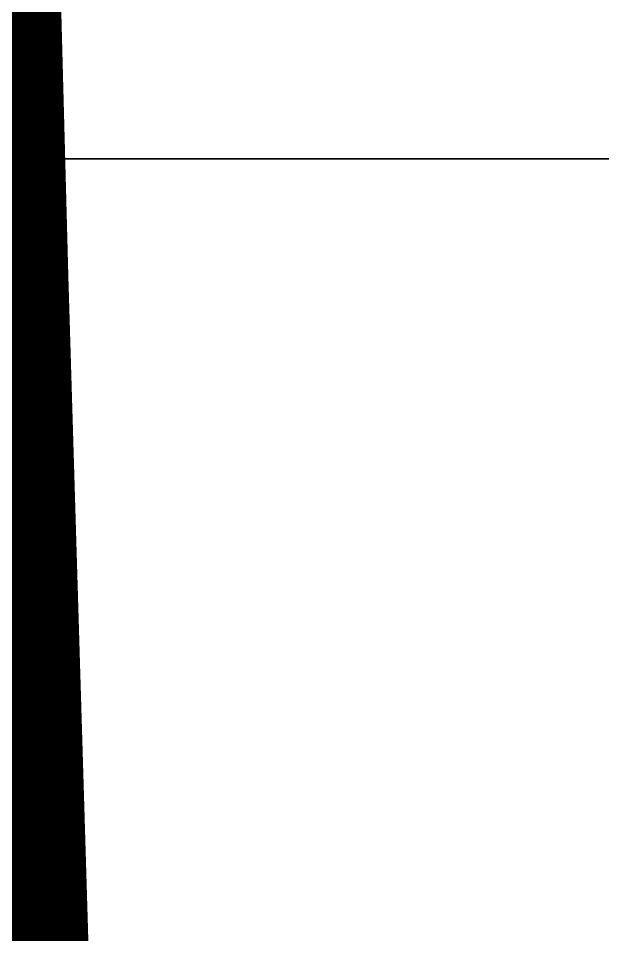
# Model space of a CAD drawing. Header units: metres. Extents: x 180 to 3220, y 13789 to 15035.
# Drawn here: x 766.59 to 772.71, y 14805.86 to 14815.45 of the extents above; entities that cross this region are included whole.
import ezdxf

# ---------------------------------------------------------------- set-up
doc = ezdxf.new("R2010")
doc.units = ezdxf.units.M
doc.header["$MEASUREMENT"] = 0
doc.linetypes.add('482 Границы районов', pattern=[5, 3, -1, 0, -1])
doc.layers.add('!!!_Условные обозначения на ЛИСТ', color=7, linetype='Continuous')
doc.layers.add('0 Участки плана', color=170, linetype='Continuous')

msp = doc.modelspace()

# ---------------------------------------------------------------- linework, layer by layer
at = {"layer": '!!!_Условные обозначения на ЛИСТ', "color": 5, "linetype": '482 Границы районов', "lineweight": 20, "const_width": 1}
msp.add_lwpolyline([(769.8061, 14689.8872), (768.9407, 14726.8748), (768.5283, 14746.595), (768.3281, 14755.4646), (768.2418, 14758.5887), (766.6101, 14812.7356), (765.8866, 14839.8376), (765.1108, 14873.541), (764.7492, 14890.644), (764.6013, 14899.1959), (764.4598, 14904.3659), (764.437, 14905.3251), (763.944, 14926.4226), (763.7094, 14937.9311), (763.4357, 14951.3577), (763.2402, 14960.9481), (763.1362, 14966.0461), (766.2846, 14967.6505), (766.5799, 14969.9901), (766.5819, 14970.4193), (737.6586, 14969.7297), (735.5479, 14969.2574), (726.183, 14969.2574), (724.7468, 14969.7651)], dxfattribs=at)
at = {"layer": '0 Участки плана', "color": 140, "lineweight": 30}
msp.add_xline((753.479, 14813.9815), (-1, 0), dxfattribs=at)
at = {"layer": '0 Участки плана', "color": 155, "lineweight": 30}
for points in [[(888.7349, 14997.026), (649.6043, 14997.026), (649.6043, 14813.9815), (888.7349, 14813.9815)], [(888.7349, 14813.9815), (650.1836, 14813.9815), (651.3422, 14645.083), (889.8935, 14645.083)]]:
    msp.add_lwpolyline(points, close=True, dxfattribs=at)

doc.saveas('drawing.dxf')
